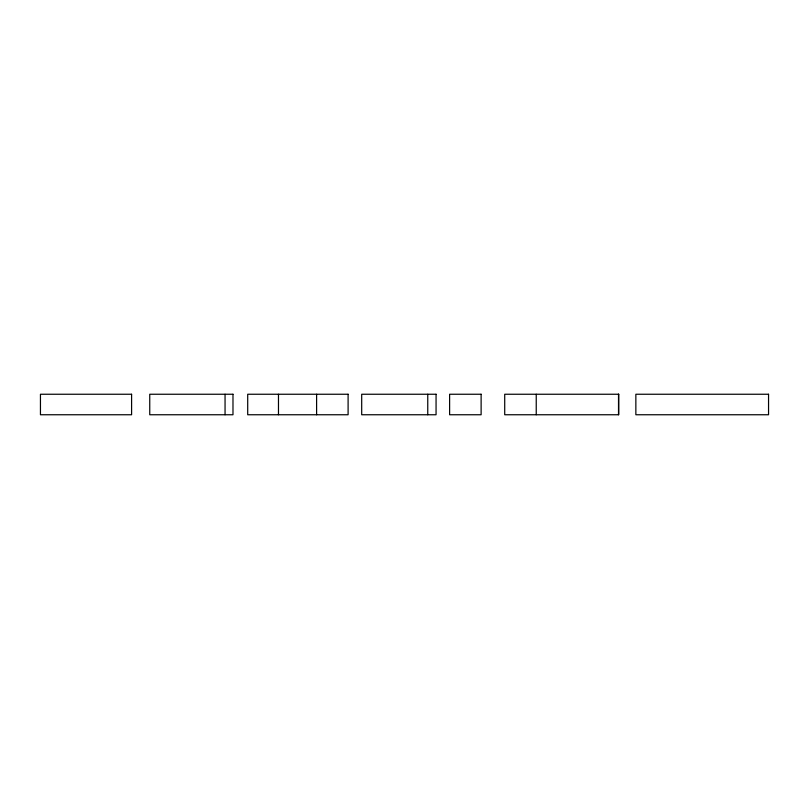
<?xml version="1.0" encoding="UTF-8"?>
<svg xmlns="http://www.w3.org/2000/svg" width="809" height="809" viewBox="0 0 809 809"><rect width="100%" height="100%" fill="white"/><g stroke="black" fill="none" stroke-linecap="round" stroke-linejoin="round"><path stroke-width="1.21" d="M618.521 394.246L618.521 414.754M536.236 394.246L536.236 414.754M427.759 394.246L427.759 414.754M316.602 394.246L316.602 414.754M278.478 394.246L278.478 414.754M225.054 394.246L225.054 414.754M131.594 394.246L40.45 394.246L40.45 414.754L131.594 414.754L131.594 394.246M232.982 394.246L149.746 394.246L149.746 414.754L232.982 414.754L232.982 394.246M348.103 394.246L247.706 394.246L247.706 414.754L348.103 414.754L348.103 394.246M436.061 394.246L361.694 394.246L361.694 414.754L436.061 414.754L436.061 394.246M481.122 394.246L449.612 394.246L449.612 414.754L481.122 414.754L481.122 394.246M618.713 394.246L504.715 394.246L504.715 414.754L618.713 414.754L618.713 394.246M768.55 394.246L635.854 394.246L635.854 414.754L768.55 414.754L768.55 394.246"/></g></svg>
